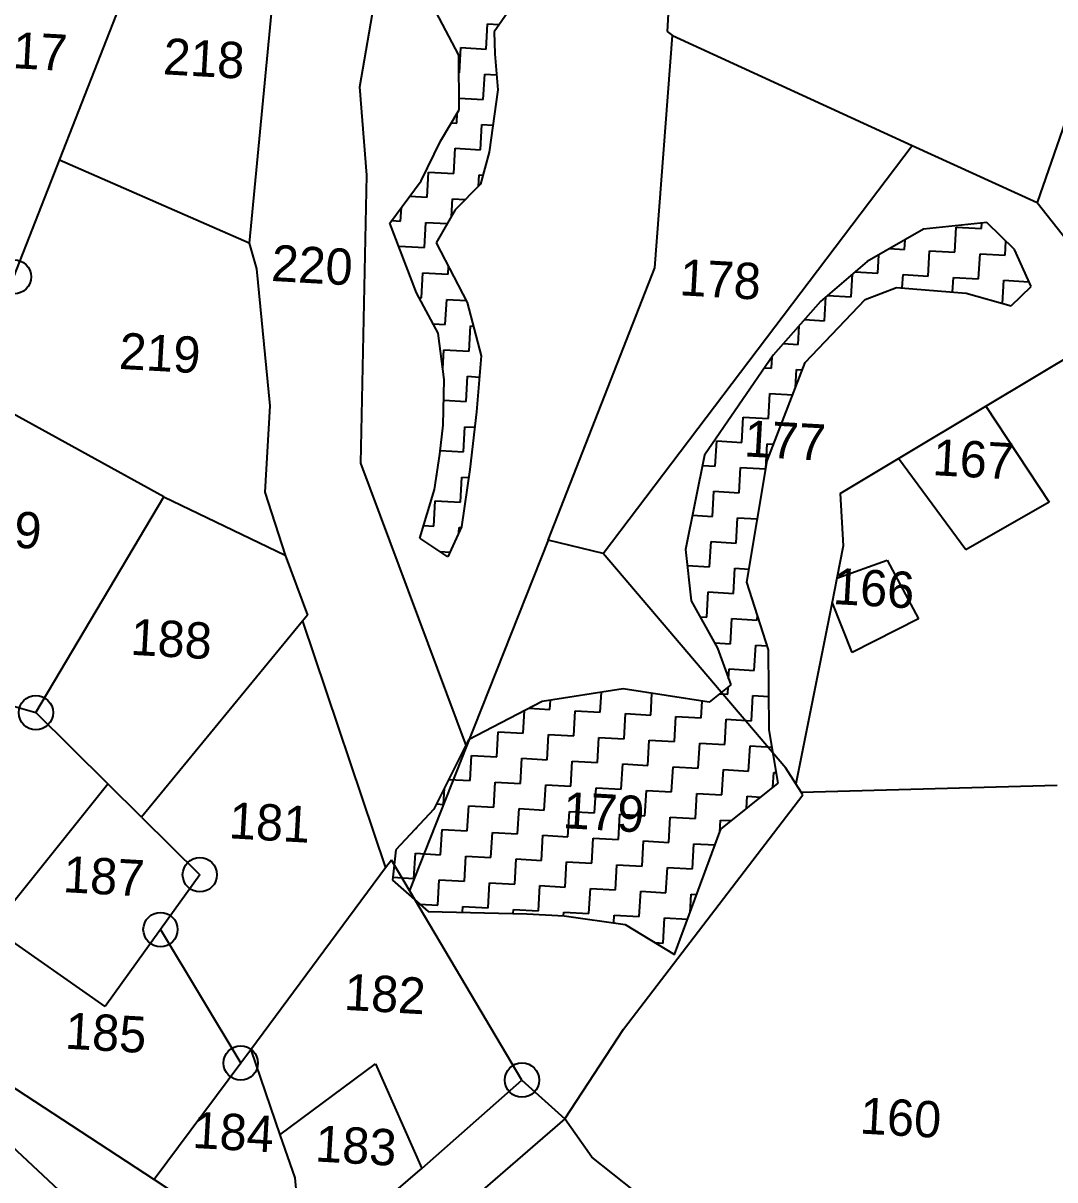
# Model space of a CAD drawing. Header units: metres. Extents: x 291643 to 293224, y 1990052 to 1993088.
# Drawn here: x 292181.5 to 292453.8, y 1990579.6 to 1990885 of the extents above; entities that cross this region are included whole.
import ezdxf
from ezdxf.enums import TextEntityAlignment as Align

# ---------------------------------------------------------------- set-up
doc = ezdxf.new("R2010")
doc.units = ezdxf.units.M
doc.header["$MEASUREMENT"] = 0
for name, color, linetype in [('OFF', 1, 'Continuous'), ('POLY_HATCH', 12, 'Continuous'), ('POLY_PARCEL', 6, 'Continuous'), ('POLY_ROAD', 30, 'Continuous'), ('TEXT_PARCEL', 7, 'Continuous')]:
    doc.layers.add(name, color=color, linetype=linetype)
doc.styles.add('TEXT_MAP', font='')
doc.styles.get('TEXT_MAP').set_extended_font_data('Kruti Dev 050')

msp = doc.modelspace()

# ---------------------------------------------------------------- linework, layer by layer
for centre in [(292179.09, 1990818.05), (292184.89, 1990702.99), (292228.16, 1990660.17), (292217.78, 1990645.71), (292238.97, 1990610.46), (292313.18, 1990605.95)]:
    msp.add_circle(centre, 4.53)
at = {"layer": 'OFF'}
msp.add_line((292241.18, 1990826.95), (292191.11, 1990848.84), dxfattribs=at)
at = {"layer": 'POLY_HATCH'}
for p, q in [((292311.26, 1990890.57), (292305.87, 1990882.78)), ((292296.53, 1990876.54), (292290.44, 1990888.13)), ((292305.87, 1990882.78), (292305.99, 1990876.93)), ((292296.62, 1990862.15), (292296.53, 1990876.54)), ((292305.99, 1990876.93), (292306.8, 1990867.44)), ((292306.8, 1990867.44), (292304.52, 1990850.94)), ((292291.65, 1990853.89), (292296.62, 1990862.15)), ((292286.56, 1990843.38), (292291.65, 1990853.89)), ((292304.52, 1990850.94), (292302.25, 1990842.52)), ((292278.32, 1990832.25), (292286.56, 1990843.38)), ((292302.25, 1990842.52), (292295.56, 1990835.7)), ((292295.56, 1990835.7), (292290.57, 1990826.99)), ((292285.38, 1990813.86), (292278.32, 1990832.25)), ((292419.14, 1990830.67), (292404.26, 1990822.07)), ((292435.89, 1990832.42), (292419.14, 1990830.67)), ((292443.13, 1990825.27), (292435.89, 1990832.42)), ((292290.57, 1990826.99), (292298.73, 1990811.31)), ((292447.55, 1990815.48), (292443.13, 1990825.27)), ((292404.26, 1990822.07), (292391.97, 1990811.52)), ((292403.72, 1990812.11), (292411.99, 1990815.24)), ((292411.99, 1990815.24), (292430.36, 1990813.75)), ((292442.31, 1990810.38), (292447.55, 1990815.48)), ((292291.08, 1990803.2), (292285.38, 1990813.86)), ((292298.73, 1990811.31), (292302.43, 1990797.16)), ((292391.97, 1990811.52), (292379.47, 1990797.39)), ((292387.93, 1990795.46), (292403.72, 1990812.11)), ((292430.36, 1990813.75), (292442.31, 1990810.38)), ((292292.63, 1990790.97), (292291.08, 1990803.2)), ((292302.43, 1990797.16), (292301.15, 1990782.4)), ((292379.47, 1990797.39), (292361.34, 1990770.99)), ((292377.92, 1990769.5), (292387.93, 1990795.46)), ((292292.4, 1990778.85), (292292.63, 1990790.97)), ((292301.15, 1990782.4), (292299.39, 1990767.21)), ((292291.52, 1990771.25), (292292.4, 1990778.85)), ((292290.09, 1990761.89), (292291.52, 1990771.25)), ((292361.34, 1990770.99), (292356.33, 1990746.09)), ((292372.51, 1990737.43), (292377.92, 1990769.5)), ((292299.39, 1990767.21), (292297.19, 1990752.05)), ((292286.22, 1990749.07), (292290.09, 1990761.89)), ((292297.19, 1990752.05), (292293.59, 1990744.16)), ((292293.59, 1990744.16), (292286.22, 1990749.07)), ((292356.33, 1990746.09), (292357.81, 1990732.52)), ((292378.25, 1990719.57), (292372.51, 1990737.43)), ((292357.81, 1990732.52), (292364.76, 1990719.99)), ((292364.76, 1990719.99), (292368.26, 1990710.35)), ((292378.4, 1990698.43), (292378.25, 1990719.57)), ((292339.85, 1990709.25), (292318.52, 1990705.96)), ((292362.6, 1990705.72), (292339.85, 1990709.25)), ((292368.26, 1990710.35), (292362.6, 1990705.72)), ((292318.52, 1990705.96), (292299.06, 1990695.82)), ((292380.76, 1990684.36), (292378.4, 1990698.43)), ((292299.06, 1990695.82), (292289.92, 1990677.45)), ((292365.67, 1990672.17), (292380.76, 1990684.36)), ((292289.92, 1990677.45), (292279.87, 1990666.78)), ((292353.46, 1990639.14), (292365.67, 1990672.17)), ((292279.87, 1990666.78), (292278.97, 1990658.73)), ((292278.97, 1990658.73), (292288.42, 1990650.46)), ((292288.42, 1990650.46), (292314.48, 1990649.88)), ((292314.48, 1990649.88), (292324.34, 1990649.33)), ((292324.34, 1990649.33), (292340.41, 1990647.07)), ((292340.41, 1990647.07), (292353.46, 1990639.14))]:
    msp.add_line(p, q, dxfattribs=at)
at = {"layer": 'POLY_HATCH', "linetype": 'Continuous'}
for p, q in [((292303.72, 1990878.2), (292304.1, 1990884.85)), ((292304.1, 1990884.85), (292307.18, 1990884.68)), ((292296.7, 1990871.93), (292297.07, 1990878.58)), ((292297.07, 1990878.58), (292303.72, 1990878.2)), ((292296.56, 1990871.94), (292296.7, 1990871.93)), ((292302.97, 1990864.91), (292303.35, 1990871.55)), ((292303.35, 1990871.55), (292306.47, 1990871.38)), ((292296.6, 1990865.27), (292302.97, 1990864.91)), ((292295.95, 1990858.63), (292296.1, 1990861.28)), ((292294.55, 1990858.71), (292295.95, 1990858.63)), ((292302.22, 1990851.61), (292302.59, 1990858.26)), ((292302.59, 1990858.26), (292305.51, 1990858.09)), ((292295.2, 1990845.34), (292295.57, 1990851.99)), ((292295.57, 1990851.99), (292302.22, 1990851.61)), ((292288.17, 1990839.06), (292288.55, 1990845.71)), ((292288.55, 1990845.71), (292295.2, 1990845.34)), ((292301.67, 1990841.93), (292301.84, 1990844.96)), ((292301.84, 1990844.96), (292302.89, 1990844.9)), ((292283.56, 1990839.33), (292288.17, 1990839.06)), ((292294.55, 1990833.94), (292294.82, 1990838.69)), ((292294.82, 1990838.69), (292298.3, 1990838.49)), ((292281.15, 1990832.79), (292281.35, 1990836.34)), ((292278.82, 1990832.92), (292281.15, 1990832.79)), ((292287.42, 1990825.77), (292287.8, 1990832.42)), ((292287.8, 1990832.42), (292293.5, 1990832.09)), ((292427.41, 1990824.53), (292427.78, 1990831.18)), ((292427.78, 1990831.18), (292434.43, 1990830.81)), ((292434.43, 1990830.81), (292434.51, 1990832.28)), ((292414.11, 1990825.28), (292414.26, 1990827.85)), ((292440.7, 1990823.78), (292440.91, 1990827.46)), ((292280.76, 1990825.9), (292280.77, 1990826.14)), ((292280.77, 1990826.14), (292287.42, 1990825.77)), ((292407.09, 1990819.01), (292407.36, 1990823.86)), ((292410.2, 1990825.5), (292414.11, 1990825.28)), ((292420.38, 1990818.26), (292420.76, 1990824.91)), ((292420.76, 1990824.91), (292427.41, 1990824.53)), ((292433.68, 1990817.51), (292434.06, 1990824.16)), ((292434.06, 1990824.16), (292440.7, 1990823.78)), ((292293.69, 1990818.75), (292293.81, 1990820.78)), ((292286.67, 1990812.47), (292287.05, 1990819.12)), ((292287.05, 1990819.12), (292293.69, 1990818.75)), ((292400.06, 1990812.74), (292400.4, 1990818.76)), ((292401.09, 1990819.35), (292407.09, 1990819.01)), ((292413.54, 1990815.11), (292413.74, 1990818.64)), ((292413.74, 1990818.64), (292420.38, 1990818.26)), ((292426.81, 1990814.04), (292427.03, 1990817.89)), ((292427.03, 1990817.89), (292433.68, 1990817.51)), ((292439.98, 1990811.04), (292440.33, 1990817.13)), ((292440.33, 1990817.13), (292446.97, 1990816.76)), ((292286.11, 1990812.5), (292286.67, 1990812.47)), ((292292.94, 1990805.45), (292293.32, 1990812.1)), ((292293.32, 1990812.1), (292298.47, 1990811.81)), ((292393.04, 1990806.47), (292393.4, 1990812.75)), ((292393.8, 1990813.09), (292400.06, 1990812.74)), ((292289.78, 1990805.63), (292292.94, 1990805.45)), ((292299.22, 1990798.43), (292299.59, 1990805.07)), ((292299.59, 1990805.07), (292300.38, 1990805.03)), ((292386.02, 1990800.19), (292386.29, 1990805.1)), ((292387.76, 1990806.76), (292393.04, 1990806.47)), ((292382.14, 1990800.41), (292386.02, 1990800.19)), ((292292.28, 1990793.74), (292292.57, 1990798.8)), ((292292.57, 1990798.8), (292299.22, 1990798.43)), ((292378.99, 1990793.92), (292379.16, 1990796.94)), ((292377.16, 1990794.02), (292378.99, 1990793.92)), ((292385.38, 1990788.83), (292385.64, 1990793.54)), ((292385.64, 1990793.54), (292387.16, 1990793.46)), ((292298.46, 1990785.13), (292298.84, 1990791.78)), ((292298.84, 1990791.78), (292301.95, 1990791.6)), ((292378.24, 1990780.62), (292378.62, 1990787.27)), ((292378.62, 1990787.27), (292384.64, 1990786.93)), ((292292.53, 1990785.46), (292298.46, 1990785.13)), ((292371.22, 1990774.35), (292371.59, 1990781)), ((292371.59, 1990781), (292378.24, 1990780.62)), ((292297.71, 1990771.83), (292298.09, 1990778.48)), ((292298.09, 1990778.48), (292300.68, 1990778.33)), ((292364.2, 1990768.08), (292364.57, 1990774.73)), ((292364.57, 1990774.73), (292371.22, 1990774.35)), ((292291.63, 1990772.18), (292297.71, 1990771.83)), ((292377.49, 1990767.33), (292377.87, 1990773.98)), ((292377.87, 1990773.98), (292379.61, 1990773.88)), ((292290.65, 1990765.56), (292290.69, 1990765.56)), ((292290.69, 1990765.56), (292290.71, 1990765.95)), ((292360.79, 1990768.27), (292364.2, 1990768.08)), ((292370.47, 1990761.05), (292370.84, 1990767.7)), ((292370.84, 1990767.7), (292377.49, 1990767.33)), ((292296.96, 1990758.54), (292297.34, 1990765.18)), ((292297.34, 1990765.18), (292299.08, 1990765.09)), ((292363.44, 1990754.78), (292363.82, 1990761.43)), ((292363.82, 1990761.43), (292370.47, 1990761.05)), ((292289.94, 1990752.26), (292290.31, 1990758.91)), ((292290.31, 1990758.91), (292296.96, 1990758.54)), ((292358.14, 1990755.08), (292363.44, 1990754.78)), ((292369.72, 1990747.76), (292370.09, 1990754.41)), ((292370.09, 1990754.41), (292375.32, 1990754.11)), ((292287.23, 1990752.42), (292289.94, 1990752.26)), ((292296.51, 1990750.57), (292296.59, 1990751.89)), ((292296.59, 1990751.89), (292297.1, 1990751.86)), ((292362.69, 1990741.49), (292363.07, 1990748.13)), ((292363.07, 1990748.13), (292369.72, 1990747.76)), ((292291.57, 1990745.5), (292294.14, 1990745.36)), ((292356.8, 1990741.82), (292362.69, 1990741.49)), ((292368.97, 1990734.46), (292369.34, 1990741.11)), ((292369.34, 1990741.11), (292373.09, 1990740.9)), ((292361.94, 1990728.19), (292362.32, 1990734.84)), ((292362.32, 1990734.84), (292368.97, 1990734.46)), ((292375.24, 1990727.44), (292375.31, 1990728.71)), ((292360.16, 1990728.29), (292361.94, 1990728.19)), ((292368.22, 1990721.17), (292368.59, 1990727.81)), ((292368.59, 1990727.81), (292375.24, 1990727.44)), ((292363.97, 1990721.41), (292368.22, 1990721.17)), ((292374.49, 1990714.14), (292374.86, 1990720.79)), ((292374.86, 1990720.79), (292377.91, 1990720.62)), ((292367.69, 1990711.91), (292367.84, 1990714.52)), ((292367.84, 1990714.52), (292374.49, 1990714.14)), ((292333.85, 1990703.1), (292334.15, 1990708.37)), ((292347.14, 1990702.35), (292347.47, 1990708.07)), ((292365.38, 1990707.99), (292367.46, 1990707.87)), ((292367.46, 1990707.87), (292367.57, 1990709.78)), ((292373.74, 1990700.85), (292374.11, 1990707.49)), ((292374.11, 1990707.49), (292378.34, 1990707.26)), ((292320.55, 1990703.85), (292320.69, 1990706.29)), ((292360.44, 1990701.6), (292360.69, 1990706.02)), ((292313.53, 1990697.58), (292313.87, 1990703.53)), ((292315.07, 1990704.16), (292320.55, 1990703.85)), ((292326.83, 1990696.83), (292327.2, 1990703.47)), ((292327.2, 1990703.47), (292333.85, 1990703.1)), ((292340.12, 1990696.08), (292340.5, 1990702.72)), ((292340.5, 1990702.72), (292347.14, 1990702.35)), ((292353.42, 1990695.32), (292353.79, 1990701.97)), ((292353.79, 1990701.97), (292360.44, 1990701.6)), ((292366.71, 1990694.57), (292367.09, 1990701.22)), ((292367.09, 1990701.22), (292373.74, 1990700.85)), ((292306.51, 1990691.3), (292306.88, 1990697.95)), ((292306.88, 1990697.95), (292313.53, 1990697.58)), ((292319.8, 1990690.55), (292320.18, 1990697.2)), ((292320.18, 1990697.2), (292326.83, 1990696.83)), ((292333.1, 1990689.8), (292333.47, 1990696.45)), ((292333.47, 1990696.45), (292340.12, 1990696.08)), ((292346.39, 1990689.05), (292346.77, 1990695.7)), ((292346.77, 1990695.7), (292353.42, 1990695.32)), ((292359.69, 1990688.3), (292360.07, 1990694.95)), ((292360.07, 1990694.95), (292366.71, 1990694.57)), ((292372.99, 1990687.55), (292373.36, 1990694.2)), ((292373.36, 1990694.2), (292379.17, 1990693.87)), ((292299.48, 1990685.03), (292299.86, 1990691.68)), ((292299.86, 1990691.68), (292306.51, 1990691.3)), ((292312.78, 1990684.28), (292313.15, 1990690.93)), ((292313.15, 1990690.93), (292319.8, 1990690.55)), ((292326.07, 1990683.53), (292326.45, 1990690.18)), ((292326.45, 1990690.18), (292333.1, 1990689.8)), ((292339.37, 1990682.78), (292339.75, 1990689.43)), ((292339.75, 1990689.43), (292346.39, 1990689.05)), ((292352.67, 1990682.03), (292353.04, 1990688.68)), ((292353.04, 1990688.68), (292359.69, 1990688.3)), ((292365.96, 1990681.28), (292366.34, 1990687.93)), ((292366.34, 1990687.93), (292372.99, 1990687.55)), ((292379.41, 1990683.27), (292379.63, 1990687.17)), ((292379.63, 1990687.17), (292380.29, 1990687.14)), ((292292.46, 1990678.76), (292292.7, 1990683.04)), ((292293.85, 1990685.35), (292299.48, 1990685.03)), ((292305.75, 1990678.01), (292306.13, 1990684.66)), ((292306.13, 1990684.66), (292312.78, 1990684.28)), ((292319.05, 1990677.26), (292319.43, 1990683.91)), ((292319.43, 1990683.91), (292326.07, 1990683.53)), ((292332.35, 1990676.51), (292332.72, 1990683.15)), ((292332.72, 1990683.15), (292339.37, 1990682.78)), ((292345.64, 1990675.76), (292346.02, 1990682.4)), ((292346.02, 1990682.4), (292352.67, 1990682.03)), ((292358.94, 1990675), (292359.31, 1990681.65)), ((292359.31, 1990681.65), (292365.96, 1990681.28)), ((292372.43, 1990677.63), (292372.61, 1990680.9)), ((292372.61, 1990680.9), (292376.23, 1990680.7)), ((292290.62, 1990678.86), (292292.46, 1990678.76)), ((292298.73, 1990671.74), (292299.11, 1990678.38)), ((292299.11, 1990678.38), (292305.75, 1990678.01)), ((292312.03, 1990670.98), (292312.4, 1990677.63)), ((292312.4, 1990677.63), (292319.05, 1990677.26)), ((292325.32, 1990670.23), (292325.7, 1990676.88)), ((292325.7, 1990676.88), (292332.35, 1990676.51)), ((292338.62, 1990669.48), (292339, 1990676.13)), ((292339, 1990676.13), (292345.64, 1990675.76)), ((292351.92, 1990668.73), (292352.29, 1990675.38)), ((292352.29, 1990675.38), (292358.94, 1990675)), ((292365.41, 1990671.45), (292365.59, 1990674.63)), ((292365.59, 1990674.63), (292368.51, 1990674.46)), ((292285.26, 1990672.5), (292285.43, 1990672.49)), ((292285.43, 1990672.49), (292285.45, 1990672.7)), ((292291.71, 1990665.46), (292292.08, 1990672.11)), ((292292.08, 1990672.11), (292298.73, 1990671.74)), ((292305, 1990664.71), (292305.38, 1990671.36)), ((292305.38, 1990671.36), (292312.03, 1990670.98)), ((292318.3, 1990663.96), (292318.68, 1990670.61)), ((292318.68, 1990670.61), (292325.32, 1990670.23)), ((292331.6, 1990663.21), (292331.97, 1990669.86)), ((292331.97, 1990669.86), (292338.62, 1990669.48)), ((292344.89, 1990662.46), (292345.27, 1990669.11)), ((292345.27, 1990669.11), (292351.92, 1990668.73)), ((292358.19, 1990661.71), (292358.56, 1990668.36)), ((292358.56, 1990668.36), (292364.15, 1990668.04)), ((292284.68, 1990659.19), (292285.06, 1990665.84)), ((292285.06, 1990665.84), (292291.71, 1990665.46)), ((292297.98, 1990658.44), (292298.36, 1990665.09)), ((292298.36, 1990665.09), (292305, 1990664.71)), ((292311.28, 1990657.69), (292311.65, 1990664.34)), ((292311.65, 1990664.34), (292318.3, 1990663.96)), ((292324.57, 1990656.94), (292324.95, 1990663.59)), ((292324.95, 1990663.59), (292331.6, 1990663.21)), ((292337.87, 1990656.19), (292338.24, 1990662.83)), ((292338.24, 1990662.83), (292344.89, 1990662.46)), ((292351.17, 1990655.44), (292351.54, 1990662.08)), ((292351.54, 1990662.08), (292358.19, 1990661.71)), ((292279.05, 1990659.51), (292284.68, 1990659.19)), ((292290.96, 1990652.17), (292291.33, 1990658.81)), ((292291.33, 1990658.81), (292297.98, 1990658.44)), ((292304.25, 1990651.42), (292304.63, 1990658.06)), ((292304.63, 1990658.06), (292311.28, 1990657.69)), ((292317.55, 1990650.66), (292317.92, 1990657.31)), ((292317.92, 1990657.31), (292324.57, 1990656.94)), ((292330.85, 1990649.91), (292331.22, 1990656.56)), ((292331.22, 1990656.56), (292337.87, 1990656.19)), ((292344.14, 1990649.16), (292344.52, 1990655.81)), ((292344.52, 1990655.81), (292351.17, 1990655.44)), ((292286.16, 1990652.44), (292290.96, 1990652.17)), ((292357.54, 1990650.16), (292357.81, 1990655.06)), ((292357.81, 1990655.06), (292359.32, 1990654.98)), ((292297.52, 1990650.26), (292297.6, 1990651.79)), ((292297.6, 1990651.79), (292304.25, 1990651.42)), ((292310.84, 1990649.96), (292310.9, 1990651.04)), ((292310.9, 1990651.04), (292317.55, 1990650.66)), ((292324.14, 1990649.34), (292324.2, 1990650.29)), ((292324.2, 1990650.29), (292330.85, 1990649.91)), ((292337.38, 1990647.5), (292337.49, 1990649.54)), ((292337.49, 1990649.54), (292344.14, 1990649.16)), ((292350.41, 1990642.14), (292350.79, 1990648.79)), ((292350.79, 1990648.79), (292356.9, 1990648.44)), ((292348.33, 1990642.26), (292350.41, 1990642.14))]:
    msp.add_line(p, q, dxfattribs=at)
at = {"layer": 'POLY_PARCEL'}
for p, q in [((292270.37, 1990868.26), (292285.03, 1990953.21)), ((292354.67, 1990939.85), (292351.45, 1990882.83)), ((292251.65, 1990935.69), (292241.18, 1990826.95)), ((292179.09, 1990818.05), (292207.67, 1990891.23)), ((292348.28, 1990820.45), (292352.93, 1990881.74)), ((292351.45, 1990882.83), (292352.93, 1990881.74)), ((292352.93, 1990881.74), (292416.13, 1990852.77)), ((292465.17, 1990884.08), (292449.13, 1990837.64)), ((292272.21, 1990844.88), (292270.37, 1990868.26)), ((292334.63, 1990745.02), (292416.13, 1990852.77)), ((292416.13, 1990852.77), (292449.13, 1990837.64)), ((292270.68, 1990768.82), (292272.21, 1990844.88)), ((292449.13, 1990837.64), (292473.57, 1990806.66)), ((292241.18, 1990826.95), (292243.16, 1990820.13)), ((292320.1, 1990748.48), (292348.28, 1990820.45)), ((292243.16, 1990820.13), (292246.65, 1990784.03)), ((292435.6, 1990783.9), (292473.57, 1990806.66)), ((292218.69, 1990759.96), (292163.94, 1990790.12)), ((292246.65, 1990784.03), (292245.36, 1990761.22)), ((292412.54, 1990770.08), (292435.6, 1990783.9)), ((292435.6, 1990783.9), (292452.3, 1990758.54)), ((292298.54, 1990694.09), (292270.68, 1990768.82)), ((292397.16, 1990760.87), (292412.54, 1990770.08)), ((292430.27, 1990745.98), (292412.54, 1990770.08)), ((292184.89, 1990702.99), (292218.69, 1990759.96)), ((292218.69, 1990759.96), (292250.68, 1990744.56)), ((292245.36, 1990761.22), (292250.68, 1990744.56)), ((292397.16, 1990760.87), (292397.96, 1990747.01)), ((292452.3, 1990758.54), (292430.27, 1990745.98)), ((292320.1, 1990748.48), (292298.54, 1990694.09)), ((292334.63, 1990745.02), (292320.1, 1990748.48)), ((292397.96, 1990747.01), (292396.26, 1990738.49)), ((292250.68, 1990744.56), (292256.58, 1990728.76)), ((292382.78, 1990688.33), (292334.63, 1990745.02)), ((292396.26, 1990738.49), (292409.59, 1990743.2)), ((292409.59, 1990743.2), (292417.79, 1990727.74)), ((292396.26, 1990738.49), (292395, 1990732.15)), ((292395, 1990732.15), (292385.43, 1990684.2)), ((292400.32, 1990718.87), (292395, 1990732.15)), ((292256.58, 1990728.76), (292255.27, 1990727.16)), ((292255.27, 1990727.16), (292212.79, 1990675.38)), ((292255.27, 1990727.16), (292277.2, 1990662)), ((292417.79, 1990727.74), (292400.32, 1990718.87)), ((292135.47, 1990717.11), (292184.89, 1990702.99)), ((292203.84, 1990684.19), (292184.89, 1990702.99)), ((292298.54, 1990694.09), (292283.45, 1990656.02)), ((292385.43, 1990684.2), (292382.78, 1990688.33)), ((292178.24, 1990652.04), (292203.84, 1990684.19)), ((292212.79, 1990675.38), (292203.84, 1990684.19)), ((292386.85, 1990681.98), (292385.43, 1990684.2)), ((292386.85, 1990681.98), (292454.45, 1990683.8)), ((292340, 1990619.42), (292387.29, 1990681.28)), ((292387.29, 1990681.28), (292386.85, 1990681.98)), ((292212.79, 1990675.38), (292228.16, 1990660.17)), ((292277.2, 1990662), (292241.58, 1990613.98)), ((292278.7, 1990664.02), (292277.2, 1990662)), ((292283.45, 1990656.02), (292278.7, 1990664.02)), ((292228.16, 1990660.17), (292217.78, 1990645.71)), ((292313.18, 1990605.95), (292283.45, 1990656.02)), ((292203.16, 1990625.35), (292174.47, 1990645.46)), ((292217.78, 1990645.71), (292203.16, 1990625.35)), ((292217.78, 1990645.71), (292238.97, 1990610.46)), ((292324.45, 1990595.76), (292340, 1990619.42)), ((292241.58, 1990613.98), (292238.97, 1990610.46)), ((292241.58, 1990613.98), (292249.31, 1990591.49)), ((292238.97, 1990610.46), (292216.14, 1990579.68)), ((292249.31, 1990591.49), (292274.53, 1990610.29)), ((292274.53, 1990610.29), (292286.73, 1990582.64)), ((292331.59, 1990585.64), (292324.45, 1990595.76)), ((292249.31, 1990591.49), (292253.2, 1990580.17)), ((292372.63, 1990553.06), (292331.59, 1990585.64)), ((292253.2, 1990580.17), (292255, 1990560.99))]:
    msp.add_line(p, q, dxfattribs=at)
at = {"layer": 'POLY_ROAD'}
for p, q in [((292174.78, 1990606.73), (292216.14, 1990579.68)), ((292286.73, 1990582.64), (292313.18, 1990605.95)), ((292313.18, 1990605.95), (292324.45, 1990595.76)), ((292192.36, 1990575.55), (292167.2, 1990599.08)), ((292324.45, 1990595.76), (292289.43, 1990565.35)), ((292285.67, 1990581.7), (292286.73, 1990582.64)), ((292216.14, 1990579.68), (292246.55, 1990559.79)), ((292257.48, 1990557.5), (292285.67, 1990581.7))]:
    msp.add_line(p, q, dxfattribs=at)

# ---------------------------------------------------------------- texts
at = {"layer": 'TEXT_PARCEL', "style": 'TEXT_MAP'}
for s, p in [('217', (292182.18, 1990872.98)), ('218', (292228.99, 1990870.94)), ('220', (292257.53, 1990816.38)), ('178', (292365.27, 1990812.6)), ('219', (292217.36, 1990793.16)), ('177', (292382.33, 1990770.06)), ('167', (292432.05, 1990765.11)), ('189', (292175.42, 1990746.77)), ('166', (292405.77, 1990731.07)), ('188', (292220.38, 1990717.67)), ('179', (292334.48, 1990671.91)), ('181', (292246.34, 1990669.22)), ('187', (292202.57, 1990655.01)), ('182', (292276.74, 1990623.92)), ('185', (292203.1, 1990613.68)), ('160', (292412.85, 1990591.26)), ('184', (292236.74, 1990587.47)), ('183', (292269.1, 1990583.89))]:
    msp.add_text(s, height=9.589, rotation=356.768, dxfattribs=at).set_placement(p, align=Align.CENTER)

doc.saveas('drawing.dxf')
